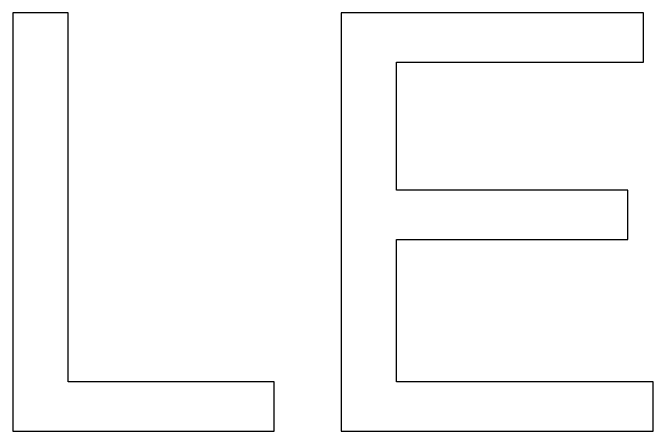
# Model space of a CAD drawing. Header units: centimetres. Extents: x -24.8 to 34.2, y -10 to 25.5.
# Drawn here: x -23.195 to -19.327, y 22.926 to 25.451 of the extents above; entities that cross this region are included whole.
import ezdxf

# ---------------------------------------------------------------- set-up
doc = ezdxf.new("R2010")
doc.units = ezdxf.units.CM
doc.header["$MEASUREMENT"] = 0
doc.layers.add('Layer 1', color=7, linetype='Continuous')

msp = doc.modelspace()

# ---------------------------------------------------------------- linework, layer by layer
at = {"layer": 'Layer 1', "color": 250}
for points, knots in [([(-23.19458, 22.92589), (-23.19458, 22.92589), (-23.19458, 25.45119), (-23.19458, 25.45119), (-23.19458, 25.45119), (-23.19458, 25.45119), (-22.86003, 25.45119), (-22.86003, 25.45119), (-22.86003, 25.45119), (-22.86003, 25.45119), (-22.86003, 23.22399), (-22.86003, 23.22399), (-22.86003, 23.22399), (-22.86003, 23.22399), (-21.6165, 23.22399), (-21.6165, 23.22399), (-21.6165, 23.22399), (-21.6165, 23.22399), (-21.6165, 22.92589), (-21.6165, 22.92589), (-21.6165, 22.92589), (-21.6165, 22.92589), (-23.19458, 22.92589), (-23.19458, 22.92589)], [0, 0, 0, 0, 0.1666667, 0.1666667, 0.1666667, 0.1666667, 0.3333333, 0.3333333, 0.3333333, 0.3333333, 0.5, 0.5, 0.5, 0.5, 0.6666667, 0.6666667, 0.6666667, 0.6666667, 0.8333333, 0.8333333, 0.8333333, 0.8333333, 1, 1, 1, 1]), ([(-21.21139, 22.92589), (-21.21139, 22.92589), (-21.21139, 25.45119), (-21.21139, 25.45119), (-21.21139, 25.45119), (-21.21139, 25.45119), (-19.38577, 25.45119), (-19.38577, 25.45119), (-19.38577, 25.45119), (-19.38577, 25.45119), (-19.38577, 25.15309), (-19.38577, 25.15309), (-19.38577, 25.15309), (-19.38577, 25.15309), (-20.87743, 25.15309), (-20.87743, 25.15309), (-20.87743, 25.15309), (-20.87743, 25.15309), (-20.87743, 24.37992), (-20.87743, 24.37992), (-20.87743, 24.37992), (-20.87743, 24.37992), (-19.48043, 24.37992), (-19.48043, 24.37992), (-19.48043, 24.37992), (-19.48043, 24.37992), (-19.48043, 24.08359), (-19.48043, 24.08359), (-19.48043, 24.08359), (-19.48043, 24.08359), (-20.87743, 24.08359), (-20.87743, 24.08359), (-20.87743, 24.08359), (-20.87743, 24.08359), (-20.87743, 23.22399), (-20.87743, 23.22399), (-20.87743, 23.22399), (-20.87743, 23.22399), (-19.32697, 23.22399), (-19.32697, 23.22399), (-19.32697, 23.22399), (-19.32697, 23.22399), (-19.32697, 22.92589), (-19.32697, 22.92589), (-19.32697, 22.92589), (-19.32697, 22.92589), (-21.21139, 22.92589), (-21.21139, 22.92589)], [0, 0, 0, 0, 0.0833333, 0.0833333, 0.0833333, 0.0833333, 0.1666667, 0.1666667, 0.1666667, 0.1666667, 0.25, 0.25, 0.25, 0.25, 0.3333333, 0.3333333, 0.3333333, 0.3333333, 0.4166667, 0.4166667, 0.4166667, 0.4166667, 0.5, 0.5, 0.5, 0.5, 0.5833333, 0.5833333, 0.5833333, 0.5833333, 0.6666667, 0.6666667, 0.6666667, 0.6666667, 0.75, 0.75, 0.75, 0.75, 0.8333333, 0.8333333, 0.8333333, 0.8333333, 0.9166667, 0.9166667, 0.9166667, 0.9166667, 1, 1, 1, 1])]:
    msp.add_open_spline(points, degree=3, knots=knots, dxfattribs=at)

doc.saveas('drawing.dxf')
